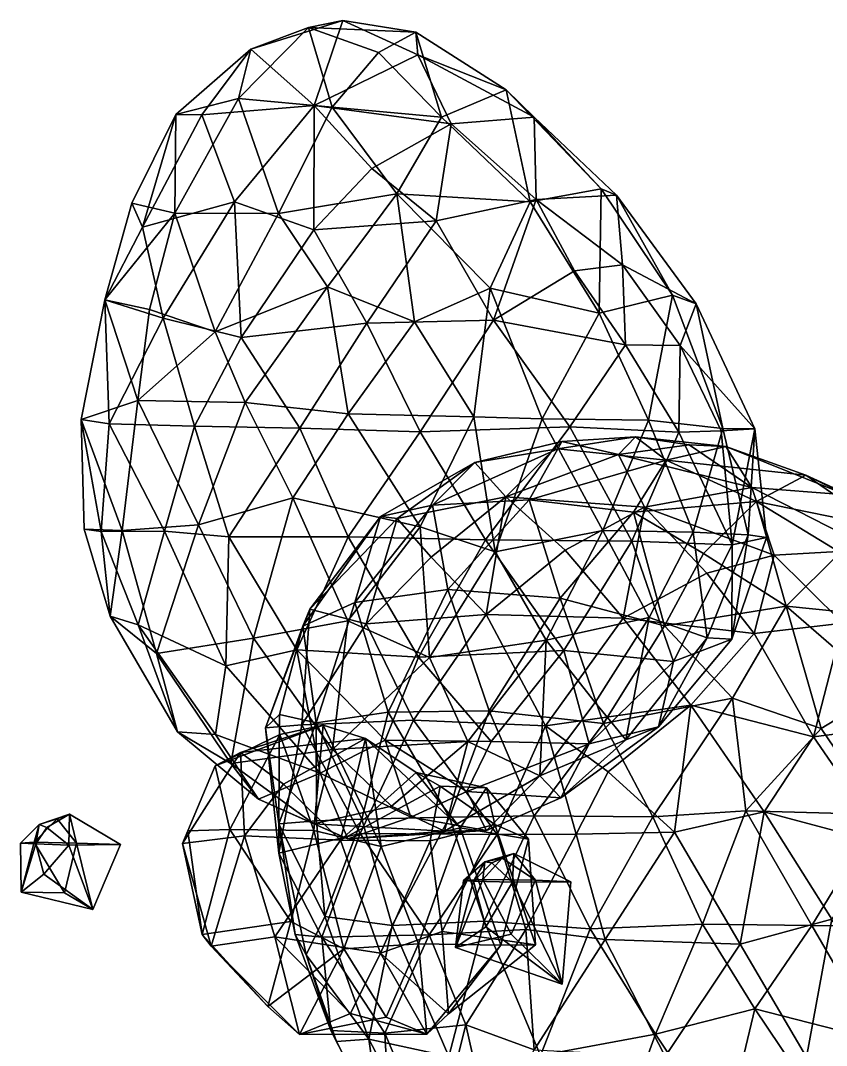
# Model space of a CAD drawing. Extents: x 373697 to 374058, y 6959904 to 6960301.
# Drawn here: x 373821.66 to 373854.83, y 6960176.9 to 6960219.06 of the extents above; entities that cross this region are included whole.
import ezdxf

# ---------------------------------------------------------------- set-up
doc = ezdxf.new("R2010")
doc.units = 0
doc.layers.add('Bht_Fk', color=7, linetype='CONTINUOUS')

msp = doc.modelspace()

# ---------------------------------------------------------------- linework, layer by layer
at = {"layer": 'Bht_Fk'}
for points in [[(373830.627, 6960215.856, 149.578), (373833.512, 6960218.781, 150.264), (373834.483, 6960215.496, 151.904)], [(373831.139, 6960217.877, 147.852), (373833.512, 6960218.781, 150.264), (373830.627, 6960215.856, 149.578)], [(373834.927, 6960219.063, 149.437), (373833.512, 6960218.781, 150.264), (373831.139, 6960217.877, 147.852)], [(373831.139, 6960217.877, 147.852), (373833.753, 6960215.566, 147.255), (373834.927, 6960219.063, 149.437)], [(373833.512, 6960218.781, 150.264), (373834.927, 6960219.063, 149.437), (373837.928, 6960218.576, 151.489)], [(373833.512, 6960218.781, 150.264), (373836.395, 6960217.748, 152.012), (373834.483, 6960215.496, 151.904)], [(373837.928, 6960218.576, 151.489), (373836.395, 6960217.748, 152.012), (373833.512, 6960218.781, 150.264)], [(373833.753, 6960215.566, 147.255), (373838.014, 6960217.644, 149.823), (373834.927, 6960219.063, 149.437)], [(373834.927, 6960219.063, 149.437), (373838.014, 6960217.644, 149.823), (373837.928, 6960218.576, 151.489)], [(373838.982, 6960215.08, 153.427), (373836.395, 6960217.748, 152.012), (373837.928, 6960218.576, 151.489)], [(373838.982, 6960215.08, 153.427), (373837.928, 6960218.576, 151.489), (373841.652, 6960216.205, 152.817)], [(373837.928, 6960218.576, 151.489), (373838.014, 6960217.644, 149.823), (373841.652, 6960216.205, 152.817)], [(373828.05, 6960215.197, 147.222), (373831.139, 6960217.877, 147.852), (373830.627, 6960215.856, 149.578)], [(373828.05, 6960215.197, 147.222), (373829.13, 6960215.176, 146.467), (373831.139, 6960217.877, 147.852)], [(373829.13, 6960215.176, 146.467), (373833.753, 6960215.566, 147.255), (373831.139, 6960217.877, 147.852)], [(373833.753, 6960215.566, 147.255), (373839.378, 6960214.812, 148.964), (373838.014, 6960217.644, 149.823)], [(373836.395, 6960217.748, 152.012), (373838.982, 6960215.08, 153.427), (373834.483, 6960215.496, 151.904)], [(373838.014, 6960217.644, 149.823), (373842.794, 6960215.081, 151.417), (373841.652, 6960216.205, 152.817)], [(373838.014, 6960217.644, 149.823), (373839.378, 6960214.812, 148.964), (373842.794, 6960215.081, 151.417)], [(373828.012, 6960211.134, 148.606), (373830.627, 6960215.856, 149.578), (373832.28, 6960211.121, 151.531)], [(373828.012, 6960211.134, 148.606), (373828.05, 6960215.197, 147.222), (373830.627, 6960215.856, 149.578)], [(373832.28, 6960211.121, 151.531), (373830.627, 6960215.856, 149.578), (373834.483, 6960215.496, 151.904)], [(373842.635, 6960211.605, 154.617), (373838.982, 6960215.08, 153.427), (373841.652, 6960216.205, 152.817)], [(373842.635, 6960211.605, 154.617), (373841.652, 6960216.205, 152.817), (373845.561, 6960212.136, 154.115)], [(373841.652, 6960216.205, 152.817), (373842.794, 6960215.081, 151.417), (373845.561, 6960212.136, 154.115)], [(373830.462, 6960211.603, 145.677), (373833.753, 6960215.566, 147.255), (373829.13, 6960215.176, 146.467)], [(373833.753, 6960215.566, 147.255), (373830.462, 6960211.603, 145.677), (373833.728, 6960210.452, 146.022)], [(373832.28, 6960211.121, 151.531), (373834.483, 6960215.496, 151.904), (373837.144, 6960211.934, 153.495)], [(373833.728, 6960210.452, 146.022), (373836.114, 6960212.977, 147.131), (373833.753, 6960215.566, 147.255)], [(373833.753, 6960215.566, 147.255), (373836.114, 6960212.977, 147.131), (373839.378, 6960214.812, 148.964)], [(373834.483, 6960215.496, 151.904), (373838.982, 6960215.08, 153.427), (373837.144, 6960211.934, 153.495)], [(373826.241, 6960211.543, 146.607), (373828.05, 6960215.197, 147.222), (373828.012, 6960211.134, 148.606)], [(373826.241, 6960211.543, 146.607), (373826.687, 6960210.56, 145.288), (373828.05, 6960215.197, 147.222)], [(373826.687, 6960210.56, 145.288), (373829.13, 6960215.176, 146.467), (373828.05, 6960215.197, 147.222)], [(373826.687, 6960210.56, 145.288), (373830.462, 6960211.603, 145.677), (373829.13, 6960215.176, 146.467)], [(373837.144, 6960211.934, 153.495), (373838.982, 6960215.08, 153.427), (373842.635, 6960211.605, 154.617)], [(373842.887, 6960211.704, 149.486), (373842.794, 6960215.081, 151.417), (373839.378, 6960214.812, 148.964)], [(373846.193, 6960211.871, 152.329), (373845.561, 6960212.136, 154.115), (373842.794, 6960215.081, 151.417)], [(373842.794, 6960215.081, 151.417), (373842.887, 6960211.704, 149.486), (373846.193, 6960211.871, 152.329)], [(373839.378, 6960214.812, 148.964), (373836.114, 6960212.977, 147.131), (373838.762, 6960210.815, 147.437)], [(373842.887, 6960211.704, 149.486), (373839.378, 6960214.812, 148.964), (373838.762, 6960210.815, 147.437)], [(373836.114, 6960212.977, 147.131), (373833.728, 6960210.452, 146.022), (373838.762, 6960210.815, 147.437)], [(373842.635, 6960211.605, 154.617), (373845.561, 6960212.136, 154.115), (373845.473, 6960207.017, 155.313)], [(373845.473, 6960207.017, 155.313), (373845.561, 6960212.136, 154.115), (373848.486, 6960207.77, 154.856)], [(373845.561, 6960212.136, 154.115), (373846.193, 6960211.871, 152.329), (373848.486, 6960207.77, 154.856)], [(373830.462, 6960211.603, 145.677), (373826.687, 6960210.56, 145.288), (373827.534, 6960206.82, 144.701)], [(373830.462, 6960211.603, 145.677), (373827.534, 6960206.82, 144.701), (373830.749, 6960206.028, 144.947)], [(373830.462, 6960211.603, 145.677), (373830.749, 6960206.028, 144.947), (373833.728, 6960210.452, 146.022)], [(373832.28, 6960211.121, 151.531), (373837.144, 6960211.934, 153.495), (373834.291, 6960208.107, 152.867)], [(373837.144, 6960211.934, 153.495), (373837.88, 6960206.673, 154.156), (373834.291, 6960208.107, 152.867)], [(373837.144, 6960211.934, 153.495), (373840.991, 6960208.048, 154.785), (373837.88, 6960206.673, 154.156)], [(373837.144, 6960211.934, 153.495), (373842.635, 6960211.605, 154.617), (373840.991, 6960208.048, 154.785)], [(373842.887, 6960211.704, 149.486), (373838.762, 6960210.815, 147.437), (373841.127, 6960206.735, 147.321)], [(373845.473, 6960207.017, 155.313), (373840.991, 6960208.048, 154.785), (373842.635, 6960211.605, 154.617)], [(373842.887, 6960211.704, 149.486), (373841.127, 6960206.735, 147.321), (373844.463, 6960208.765, 149.269)], [(373842.887, 6960211.704, 149.486), (373846.434, 6960209.008, 150.632), (373846.193, 6960211.871, 152.329)], [(373844.463, 6960208.765, 149.269), (373846.434, 6960209.008, 150.632), (373842.887, 6960211.704, 149.486)], [(373848.486, 6960207.77, 154.856), (373846.193, 6960211.871, 152.329), (373849.461, 6960207.403, 153.105)], [(373846.193, 6960211.871, 152.329), (373846.434, 6960209.008, 150.632), (373849.461, 6960207.403, 153.105)], [(373826.241, 6960211.543, 146.607), (373828.012, 6960211.134, 148.606), (373825.132, 6960207.566, 146.19)], [(373826.687, 6960210.56, 145.288), (373826.241, 6960211.543, 146.607), (373825.132, 6960207.566, 146.19)], [(373828.012, 6960211.134, 148.606), (373826.967, 6960207.177, 148.391), (373825.132, 6960207.566, 146.19)], [(373828.012, 6960211.134, 148.606), (373829.678, 6960206.259, 150.524), (373826.967, 6960207.177, 148.391)], [(373832.28, 6960211.121, 151.531), (373829.678, 6960206.259, 150.524), (373828.012, 6960211.134, 148.606)], [(373832.28, 6960211.121, 151.531), (373834.291, 6960208.107, 152.867), (373829.678, 6960206.259, 150.524)], [(373838.762, 6960210.815, 147.437), (373833.728, 6960210.452, 146.022), (373835.909, 6960206.613, 145.929)], [(373838.762, 6960210.815, 147.437), (373835.909, 6960206.613, 145.929), (373841.127, 6960206.735, 147.321)], [(373826.687, 6960210.56, 145.288), (373825.132, 6960207.566, 146.19), (373827.534, 6960206.82, 144.701)], [(373833.728, 6960210.452, 146.022), (373830.749, 6960206.028, 144.947), (373835.909, 6960206.613, 145.929)], [(373841.127, 6960206.735, 147.321), (373846.558, 6960205.721, 149.602), (373844.463, 6960208.765, 149.269)], [(373844.463, 6960208.765, 149.269), (373846.558, 6960205.721, 149.602), (373846.434, 6960209.008, 150.632)], [(373846.434, 6960209.008, 150.632), (373848.806, 6960205.694, 151.224), (373849.461, 6960207.403, 153.105)], [(373846.434, 6960209.008, 150.632), (373846.558, 6960205.721, 149.602), (373848.806, 6960205.694, 151.224)], [(373830.901, 6960203.342, 151.488), (373829.678, 6960206.259, 150.524), (373834.291, 6960208.107, 152.867)], [(373834.291, 6960208.107, 152.867), (373835.144, 6960202.888, 153.423), (373830.901, 6960203.342, 151.488)], [(373835.144, 6960202.888, 153.423), (373834.291, 6960208.107, 152.867), (373837.88, 6960206.673, 154.156)], [(373837.88, 6960206.673, 154.156), (373840.991, 6960208.048, 154.785), (373840.317, 6960202.762, 154.721)], [(373840.317, 6960202.762, 154.721), (373840.991, 6960208.048, 154.785), (373843.122, 6960202.67, 155.151)], [(373840.991, 6960208.048, 154.785), (373845.473, 6960207.017, 155.313), (373843.122, 6960202.67, 155.151)], [(373825.132, 6960207.566, 146.19), (373824.161, 6960202.643, 145.742), (373825.308, 6960202.472, 144.344)], [(373826.491, 6960203.434, 148.368), (373824.161, 6960202.643, 145.742), (373825.132, 6960207.566, 146.19)], [(373827.534, 6960206.82, 144.701), (373825.132, 6960207.566, 146.19), (373825.308, 6960202.472, 144.344)], [(373826.967, 6960207.177, 148.391), (373826.491, 6960203.434, 148.368), (373825.132, 6960207.566, 146.19)], [(373845.473, 6960207.017, 155.313), (373848.486, 6960207.77, 154.856), (373847.51, 6960202.625, 155.505)], [(373847.51, 6960202.625, 155.505), (373848.486, 6960207.77, 154.856), (373850.559, 6960202.273, 155.283)], [(373849.461, 6960207.403, 153.105), (373850.559, 6960202.273, 155.283), (373848.486, 6960207.77, 154.856)], [(373849.461, 6960207.403, 153.105), (373848.806, 6960205.694, 151.224), (373851.876, 6960202.263, 153.722)], [(373849.461, 6960207.403, 153.105), (373851.876, 6960202.263, 153.722), (373850.559, 6960202.273, 155.283)], [(373826.967, 6960207.177, 148.391), (373829.678, 6960206.259, 150.524), (373826.491, 6960203.434, 148.368)], [(373843.122, 6960202.67, 155.151), (373845.473, 6960207.017, 155.313), (373847.51, 6960202.625, 155.505)], [(373827.534, 6960206.82, 144.701), (373825.308, 6960202.472, 144.344), (373828.825, 6960202.373, 144.447)], [(373827.534, 6960206.82, 144.701), (373828.825, 6960202.373, 144.447), (373830.749, 6960206.028, 144.947)], [(373835.909, 6960206.613, 145.929), (373830.749, 6960206.028, 144.947), (373833.162, 6960202.289, 145.114)], [(373838.114, 6960202.135, 145.978), (373835.909, 6960206.613, 145.929), (373833.162, 6960202.289, 145.114)], [(373835.144, 6960202.888, 153.423), (373837.88, 6960206.673, 154.156), (373840.317, 6960202.762, 154.721)], [(373841.127, 6960206.735, 147.321), (373835.909, 6960206.613, 145.929), (373838.114, 6960202.135, 145.978)], [(373841.127, 6960206.735, 147.321), (373838.114, 6960202.135, 145.978), (373844.261, 6960202.341, 147.852)], [(373841.127, 6960206.735, 147.321), (373844.261, 6960202.341, 147.852), (373846.558, 6960205.721, 149.602)], [(373826.491, 6960203.434, 148.368), (373829.678, 6960206.259, 150.524), (373830.901, 6960203.342, 151.488)], [(373830.749, 6960206.028, 144.947), (373828.825, 6960202.373, 144.447), (373833.162, 6960202.289, 145.114)], [(373844.261, 6960202.341, 147.852), (373848.756, 6960202.133, 150.209), (373846.558, 6960205.721, 149.602)], [(373846.558, 6960205.721, 149.602), (373848.756, 6960202.133, 150.209), (373848.806, 6960205.694, 151.224)], [(373848.806, 6960205.694, 151.224), (373848.756, 6960202.133, 150.209), (373850.488, 6960202.176, 151.612)], [(373848.806, 6960205.694, 151.224), (373850.488, 6960202.176, 151.612), (373851.876, 6960202.263, 153.722)], [(373826.491, 6960203.434, 148.368), (373825.84, 6960198.08, 147.724), (373824.161, 6960202.643, 145.742)], [(373825.84, 6960198.08, 147.724), (373826.491, 6960203.434, 148.368), (373828.981, 6960198.309, 150.388)], [(373828.981, 6960198.309, 150.388), (373826.491, 6960203.434, 148.368), (373830.901, 6960203.342, 151.488)], [(373830.901, 6960203.342, 151.488), (373832.862, 6960199.427, 152.54), (373828.981, 6960198.309, 150.388)], [(373832.862, 6960199.427, 152.54), (373830.901, 6960203.342, 151.488), (373835.144, 6960202.888, 153.423)], [(373832.862, 6960199.427, 152.54), (373835.144, 6960202.888, 153.423), (373838.104, 6960198.229, 154.144)], [(373838.104, 6960198.229, 154.144), (373835.144, 6960202.888, 153.423), (373840.317, 6960202.762, 154.721)], [(373838.104, 6960198.229, 154.144), (373840.317, 6960202.762, 154.721), (373841.192, 6960197.203, 154.628)], [(373843.122, 6960202.67, 155.151), (373841.192, 6960197.203, 154.628), (373840.317, 6960202.762, 154.721)], [(373824.161, 6960202.643, 145.742), (373824.978, 6960198.038, 144.572), (373825.308, 6960202.472, 144.344)], [(373824.161, 6960202.643, 145.742), (373824.288, 6960198.138, 145.691), (373824.978, 6960198.038, 144.572)], [(373824.161, 6960202.643, 145.742), (373825.84, 6960198.08, 147.724), (373824.288, 6960198.138, 145.691)], [(373825.308, 6960202.472, 144.344), (373824.978, 6960198.038, 144.572), (373827.581, 6960198.055, 144.292)], [(373828.825, 6960202.373, 144.447), (373825.308, 6960202.472, 144.344), (373827.581, 6960198.055, 144.292)], [(373830.237, 6960197.816, 144.558), (373828.825, 6960202.373, 144.447), (373827.581, 6960198.055, 144.292)], [(373828.825, 6960202.373, 144.447), (373830.237, 6960197.816, 144.558), (373833.162, 6960202.289, 145.114)], [(373838.114, 6960202.135, 145.978), (373840.79, 6960197.7, 146.404), (373844.261, 6960202.341, 147.852)], [(373844.261, 6960202.341, 147.852), (373840.79, 6960197.7, 146.404), (373846.815, 6960197.645, 148.713)], [(373843.122, 6960202.67, 155.151), (373845.627, 6960198.077, 155.17), (373841.192, 6960197.203, 154.628)], [(373845.627, 6960198.077, 155.17), (373843.122, 6960202.67, 155.151), (373847.51, 6960202.625, 155.505)], [(373844.261, 6960202.341, 147.852), (373846.815, 6960197.645, 148.713), (373848.756, 6960202.133, 150.209)], [(373845.627, 6960198.077, 155.17), (373847.51, 6960202.625, 155.505), (373849.346, 6960198.011, 155.406)], [(373849.346, 6960198.011, 155.406), (373847.51, 6960202.625, 155.505), (373850.559, 6960202.273, 155.283)], [(373833.162, 6960202.289, 145.114), (373830.237, 6960197.816, 144.558), (373835.144, 6960197.818, 145.353)], [(373838.114, 6960202.135, 145.978), (373833.162, 6960202.289, 145.114), (373835.144, 6960197.818, 145.353)], [(373840.79, 6960197.7, 146.404), (373838.114, 6960202.135, 145.978), (373835.144, 6960197.818, 145.353)], [(373843.771, 6960201.448, 173.728), (373846.963, 6960201.94, 174.322), (373848.227, 6960200.973, 176.464)], [(373843.771, 6960201.448, 173.728), (373843.944, 6960201.743, 172.111), (373846.963, 6960201.94, 174.322)], [(373843.944, 6960201.743, 172.111), (373846.269, 6960201.211, 172.049), (373846.963, 6960201.94, 174.322)], [(373849.173, 6960201.605, 174.049), (373846.963, 6960201.94, 174.322), (373846.269, 6960201.211, 172.049)], [(373848.756, 6960202.133, 150.209), (373846.815, 6960197.645, 148.713), (373850.945, 6960197.487, 151.666)], [(373846.963, 6960201.94, 174.322), (373850.692, 6960201.542, 175.76), (373848.227, 6960200.973, 176.464)], [(373849.173, 6960201.605, 174.049), (373850.692, 6960201.542, 175.76), (373846.963, 6960201.94, 174.322)], [(373850.945, 6960197.487, 151.666), (373850.488, 6960202.176, 151.612), (373848.756, 6960202.133, 150.209)], [(373850.559, 6960202.273, 155.283), (373851.599, 6960197.907, 154.968), (373849.346, 6960198.011, 155.406)], [(373851.876, 6960202.263, 153.722), (373850.488, 6960202.176, 151.612), (373850.945, 6960197.487, 151.666)], [(373850.559, 6960202.273, 155.283), (373851.876, 6960202.263, 153.722), (373851.599, 6960197.907, 154.968)], [(373851.876, 6960202.263, 153.722), (373850.945, 6960197.487, 151.666), (373852.356, 6960197.796, 153.723)], [(373851.876, 6960202.263, 153.722), (373852.356, 6960197.796, 153.723), (373851.599, 6960197.907, 154.968)], [(373840.352, 6960200.877, 170.712), (373843.944, 6960201.743, 172.111), (373843.771, 6960201.448, 173.728)], [(373841.639, 6960199.466, 169.294), (373843.944, 6960201.743, 172.111), (373840.352, 6960200.877, 170.712)], [(373846.269, 6960201.211, 172.049), (373843.944, 6960201.743, 172.111), (373841.639, 6960199.466, 169.294)], [(373846.269, 6960201.211, 172.049), (373851.752, 6960199.852, 173.874), (373849.173, 6960201.605, 174.049)], [(373848.227, 6960200.973, 176.464), (373850.692, 6960201.542, 175.76), (373853.978, 6960200.355, 178.059)], [(373851.752, 6960199.852, 173.874), (373850.692, 6960201.542, 175.76), (373849.173, 6960201.605, 174.049)], [(373850.692, 6960201.542, 175.76), (373855.639, 6960199.554, 176.739), (373853.978, 6960200.355, 178.059)], [(373851.752, 6960199.852, 173.874), (373855.639, 6960199.554, 176.739), (373850.692, 6960201.542, 175.76)], [(373838.616, 6960199.129, 171.81), (373843.771, 6960201.448, 173.728), (373842.594, 6960199.339, 174.675)], [(373838.616, 6960199.129, 171.81), (373840.352, 6960200.877, 170.712), (373843.771, 6960201.448, 173.728)], [(373847.345, 6960199.048, 171.008), (373846.269, 6960201.211, 172.049), (373841.639, 6960199.466, 169.294)], [(373842.594, 6960199.339, 174.675), (373843.771, 6960201.448, 173.728), (373848.227, 6960200.973, 176.464)], [(373846.269, 6960201.211, 172.049), (373847.345, 6960199.048, 171.008), (373851.752, 6960199.852, 173.874)], [(373840.352, 6960200.877, 170.712), (373836.472, 6960198.657, 169.504), (373837.166, 6960198.576, 168.359)], [(373840.352, 6960200.877, 170.712), (373838.616, 6960199.129, 171.81), (373836.472, 6960198.657, 169.504)], [(373840.352, 6960200.877, 170.712), (373837.166, 6960198.576, 168.359), (373841.639, 6960199.466, 169.294)], [(373842.594, 6960199.339, 174.675), (373848.227, 6960200.973, 176.464), (373846.884, 6960198.83, 177.214)], [(373846.884, 6960198.83, 177.214), (373848.227, 6960200.973, 176.464), (373851.944, 6960199.279, 178.865)], [(373853.978, 6960200.355, 178.059), (373851.944, 6960199.279, 178.865), (373848.227, 6960200.973, 176.464)], [(373851.944, 6960199.279, 178.865), (373853.978, 6960200.355, 178.059), (373857.069, 6960198.232, 180.258)], [(373858.502, 6960198.29, 179.26), (373857.069, 6960198.232, 180.258), (373853.978, 6960200.355, 178.059)], [(373855.639, 6960199.554, 176.739), (373858.502, 6960198.29, 179.26), (373853.978, 6960200.355, 178.059)], [(373847.345, 6960199.048, 171.008), (373852.676, 6960197.067, 172.77), (373851.752, 6960199.852, 173.874)], [(373855.639, 6960199.554, 176.739), (373851.752, 6960199.852, 173.874), (373856.745, 6960197.299, 175.65)], [(373851.752, 6960199.852, 173.874), (373852.676, 6960197.067, 172.77), (373856.745, 6960197.299, 175.65)], [(373831.245, 6960193.655, 151.309), (373828.981, 6960198.309, 150.388), (373832.862, 6960199.427, 152.54)], [(373832.862, 6960199.427, 152.54), (373835.135, 6960194.368, 153.053), (373831.245, 6960193.655, 151.309)], [(373835.135, 6960194.368, 153.053), (373832.862, 6960199.427, 152.54), (373838.104, 6960198.229, 154.144)], [(373841.639, 6960199.466, 169.294), (373837.166, 6960198.576, 168.359), (373838.566, 6960196.982, 167.518)], [(373840.83, 6960194.626, 167.279), (373841.639, 6960199.466, 169.294), (373838.566, 6960196.982, 167.518)], [(373841.639, 6960199.466, 169.294), (373840.83, 6960194.626, 167.279), (373844.069, 6960197.273, 168.964)], [(373847.345, 6960199.048, 171.008), (373841.639, 6960199.466, 169.294), (373844.069, 6960197.273, 168.964)], [(373835.424, 6960195.117, 170.728), (373838.616, 6960199.129, 171.81), (373839.245, 6960195.651, 173.794)], [(373836.472, 6960198.657, 169.504), (373838.616, 6960199.129, 171.81), (373835.424, 6960195.117, 170.728)], [(373839.245, 6960195.651, 173.794), (373838.616, 6960199.129, 171.81), (373842.594, 6960199.339, 174.675)], [(373839.245, 6960195.651, 173.794), (373842.594, 6960199.339, 174.675), (373843.868, 6960195.292, 176.793)], [(373842.594, 6960199.339, 174.675), (373846.884, 6960198.83, 177.214), (373843.868, 6960195.292, 176.793)], [(373844.069, 6960197.273, 168.964), (373846.462, 6960194.474, 168.901), (373847.345, 6960199.048, 171.008)], [(373849.905, 6960196.329, 170.949), (373847.345, 6960199.048, 171.008), (373846.462, 6960194.474, 168.901)], [(373851.944, 6960199.279, 178.865), (373849.765, 6960197.141, 179.089), (373846.884, 6960198.83, 177.214)], [(373847.345, 6960199.048, 171.008), (373849.905, 6960196.329, 170.949), (373852.676, 6960197.067, 172.77)], [(373849.765, 6960197.141, 179.089), (373851.944, 6960199.279, 178.865), (373853.168, 6960194.976, 180.891)], [(373851.944, 6960199.279, 178.865), (373855.388, 6960197.175, 180.738), (373853.168, 6960194.976, 180.891)], [(373857.069, 6960198.232, 180.258), (373855.388, 6960197.175, 180.738), (373851.944, 6960199.279, 178.865)], [(373836.472, 6960198.657, 169.504), (373833.284, 6960194.148, 168.471), (373833.569, 6960194.851, 166.882)], [(373833.284, 6960194.148, 168.471), (373836.472, 6960198.657, 169.504), (373835.424, 6960195.117, 170.728)], [(373837.166, 6960198.576, 168.359), (373836.472, 6960198.657, 169.504), (373833.569, 6960194.851, 166.882)], [(373837.166, 6960198.576, 168.359), (373833.569, 6960194.851, 166.882), (373835.89, 6960194.238, 166.254)], [(373838.566, 6960196.982, 167.518), (373837.166, 6960198.576, 168.359), (373835.89, 6960194.238, 166.254)], [(373846.884, 6960198.83, 177.214), (373848.162, 6960194.164, 179.167), (373843.868, 6960195.292, 176.793)], [(373846.884, 6960198.83, 177.214), (373849.765, 6960197.141, 179.089), (373848.162, 6960194.164, 179.167)], [(373824.288, 6960198.138, 145.691), (373825.349, 6960194.551, 145.9), (373824.978, 6960198.038, 144.572)], [(373824.288, 6960198.138, 145.691), (373825.84, 6960198.08, 147.724), (373825.349, 6960194.551, 145.9)], [(373827.257, 6960193.023, 147.999), (373825.84, 6960198.08, 147.724), (373828.981, 6960198.309, 150.388)], [(373827.257, 6960193.023, 147.999), (373828.981, 6960198.309, 150.388), (373831.245, 6960193.655, 151.309)], [(373835.135, 6960194.368, 153.053), (373838.104, 6960198.229, 154.144), (373838.499, 6960192.856, 153.74)], [(373838.499, 6960192.856, 153.74), (373838.104, 6960198.229, 154.144), (373841.192, 6960197.203, 154.628)], [(373826.497, 6960194.199, 144.736), (373827.581, 6960198.055, 144.292), (373824.978, 6960198.038, 144.572)], [(373825.349, 6960194.551, 145.9), (373826.497, 6960194.199, 144.736), (373824.978, 6960198.038, 144.572)], [(373825.84, 6960198.08, 147.724), (373827.257, 6960193.023, 147.999), (373825.349, 6960194.551, 145.9)], [(373826.497, 6960194.199, 144.736), (373830.118, 6960192.518, 144.823), (373827.581, 6960198.055, 144.292)], [(373830.118, 6960192.518, 144.823), (373830.237, 6960197.816, 144.558), (373827.581, 6960198.055, 144.292)], [(373830.118, 6960192.518, 144.823), (373833.037, 6960193.169, 145.095), (373830.237, 6960197.816, 144.558)], [(373830.237, 6960197.816, 144.558), (373833.037, 6960193.169, 145.095), (373835.144, 6960197.818, 145.353)], [(373833.037, 6960193.169, 145.095), (373838.042, 6960192.871, 145.984), (373835.144, 6960197.818, 145.353)], [(373838.042, 6960192.871, 145.984), (373840.79, 6960197.7, 146.404), (373835.144, 6960197.818, 145.353)], [(373840.79, 6960197.7, 146.404), (373838.042, 6960192.871, 145.984), (373844.018, 6960193.143, 147.801)], [(373846.815, 6960197.645, 148.713), (373840.79, 6960197.7, 146.404), (373844.018, 6960193.143, 147.801)], [(373845.627, 6960198.077, 155.17), (373843.297, 6960193.568, 154.534), (373841.192, 6960197.203, 154.628)], [(373843.297, 6960193.568, 154.534), (373845.627, 6960198.077, 155.17), (373847.535, 6960194.502, 154.952)], [(373845.627, 6960198.077, 155.17), (373849.346, 6960198.011, 155.406), (373847.535, 6960194.502, 154.952)], [(373847.535, 6960194.502, 154.952), (373849.346, 6960198.011, 155.406), (373849.916, 6960193.669, 154.537)], [(373849.346, 6960198.011, 155.406), (373851.599, 6960197.907, 154.968), (373849.916, 6960193.669, 154.537)], [(373849.916, 6960193.669, 154.537), (373851.599, 6960197.907, 154.968), (373850.936, 6960193.617, 153.021)], [(373850.936, 6960193.617, 153.021), (373851.599, 6960197.907, 154.968), (373852.356, 6960197.796, 153.723)], [(373850.945, 6960197.487, 151.666), (373850.936, 6960193.617, 153.021), (373852.356, 6960197.796, 153.723)], [(373846.462, 6960194.474, 168.901), (373844.069, 6960197.273, 168.964), (373840.83, 6960194.626, 167.279)], [(373846.815, 6960197.645, 148.713), (373844.018, 6960193.143, 147.801), (373848.539, 6960192.688, 150.571)], [(373846.815, 6960197.645, 148.713), (373848.539, 6960192.688, 150.571), (373850.945, 6960197.487, 151.666)], [(373848.539, 6960192.688, 150.571), (373850.936, 6960193.617, 153.021), (373850.945, 6960197.487, 151.666)], [(373852.676, 6960197.067, 172.77), (373855.504, 6960194.264, 173.286), (373856.745, 6960197.299, 175.65)], [(373840.83, 6960194.626, 167.279), (373838.566, 6960196.982, 167.518), (373835.89, 6960194.238, 166.254)], [(373843.297, 6960193.568, 154.534), (373838.499, 6960192.856, 153.74), (373841.192, 6960197.203, 154.628)], [(373848.162, 6960194.164, 179.167), (373849.765, 6960197.141, 179.089), (373853.168, 6960194.976, 180.891)], [(373849.905, 6960196.329, 170.949), (373851.846, 6960193.838, 171.045), (373852.676, 6960197.067, 172.77)], [(373852.676, 6960197.067, 172.77), (373851.846, 6960193.838, 171.045), (373855.504, 6960194.264, 173.286)], [(373855.388, 6960197.175, 180.738), (373858.859, 6960194.394, 182.338), (373853.168, 6960194.976, 180.891)], [(373851.846, 6960193.838, 171.045), (373849.905, 6960196.329, 170.949), (373846.462, 6960194.474, 168.901)], [(373835.424, 6960195.117, 170.728), (373839.245, 6960195.651, 173.794), (373836.789, 6960190.61, 172.77)], [(373839.245, 6960195.651, 173.794), (373840.954, 6960190.665, 175.768), (373836.789, 6960190.61, 172.77)], [(373840.954, 6960190.665, 175.768), (373839.245, 6960195.651, 173.794), (373843.868, 6960195.292, 176.793)], [(373845.646, 6960190.144, 178.498), (373840.954, 6960190.665, 175.768), (373843.868, 6960195.292, 176.793)], [(373843.868, 6960195.292, 176.793), (373848.162, 6960194.164, 179.167), (373845.646, 6960190.144, 178.498)], [(373833.569, 6960194.851, 166.882), (373833.284, 6960194.148, 168.471), (373831.744, 6960189.964, 166.364)], [(373833.233, 6960190.089, 165.081), (373833.569, 6960194.851, 166.882), (373831.744, 6960189.964, 166.364)], [(373835.89, 6960194.238, 166.254), (373833.569, 6960194.851, 166.882), (373833.233, 6960190.089, 165.081)], [(373835.424, 6960195.117, 170.728), (373833.822, 6960190.172, 170.063), (373833.284, 6960194.148, 168.471)], [(373836.789, 6960190.61, 172.77), (373833.822, 6960190.172, 170.063), (373835.424, 6960195.117, 170.728)], [(373850.955, 6960191.182, 180.778), (373848.162, 6960194.164, 179.167), (373853.168, 6960194.976, 180.891)], [(373853.168, 6960194.976, 180.891), (373854.608, 6960189.936, 182.194), (373850.955, 6960191.182, 180.778)], [(373853.168, 6960194.976, 180.891), (373857.181, 6960191.501, 182.704), (373854.608, 6960189.936, 182.194)], [(373858.859, 6960194.394, 182.338), (373857.181, 6960191.501, 182.704), (373853.168, 6960194.976, 180.891)], [(373825.349, 6960194.551, 145.9), (373828.116, 6960189.804, 146.566), (373826.497, 6960194.199, 144.736)], [(373827.257, 6960193.023, 147.999), (373828.116, 6960189.804, 146.566), (373825.349, 6960194.551, 145.9)], [(373831.245, 6960193.655, 151.309), (373835.135, 6960194.368, 153.053), (373834.502, 6960189.067, 151.794)], [(373834.502, 6960189.067, 151.794), (373835.135, 6960194.368, 153.053), (373838.499, 6960192.856, 153.74)], [(373840.83, 6960194.626, 167.279), (373835.89, 6960194.238, 166.254), (373837.836, 6960190.273, 166.203)], [(373840.83, 6960194.626, 167.279), (373837.836, 6960190.273, 166.203), (373843.271, 6960190.045, 167.192)], [(373840.83, 6960194.626, 167.279), (373843.271, 6960190.045, 167.192), (373846.462, 6960194.474, 168.901)], [(373849.242, 6960190.903, 169.126), (373846.462, 6960194.474, 168.901), (373843.271, 6960190.045, 167.192)], [(373843.297, 6960193.568, 154.534), (373847.535, 6960194.502, 154.952), (373845.31, 6960191.007, 154.194)], [(373845.31, 6960191.007, 154.194), (373847.535, 6960194.502, 154.952), (373846.565, 6960189.477, 153.339)], [(373851.846, 6960193.838, 171.045), (373846.462, 6960194.474, 168.901), (373849.242, 6960190.903, 169.126)], [(373846.565, 6960189.477, 153.339), (373847.535, 6960194.502, 154.952), (373849.916, 6960193.669, 154.537)], [(373826.497, 6960194.199, 144.736), (373829.691, 6960189.692, 145.572), (373830.118, 6960192.518, 144.823)], [(373828.116, 6960189.804, 146.566), (373829.691, 6960189.692, 145.572), (373826.497, 6960194.199, 144.736)], [(373833.284, 6960194.148, 168.471), (373832.313, 6960190.515, 168.097), (373831.744, 6960189.964, 166.364)], [(373833.284, 6960194.148, 168.471), (373833.822, 6960190.172, 170.063), (373832.313, 6960190.515, 168.097)], [(373835.89, 6960194.238, 166.254), (373833.233, 6960190.089, 165.081), (373837.836, 6960190.273, 166.203)], [(373848.162, 6960194.164, 179.167), (373850.955, 6960191.182, 180.778), (373845.646, 6960190.144, 178.498)], [(373851.846, 6960193.838, 171.045), (373854.292, 6960189.597, 171.124), (373855.504, 6960194.264, 173.286)], [(373855.504, 6960194.264, 173.286), (373854.292, 6960189.597, 171.124), (373858.695, 6960190.156, 173.905)], [(373830.322, 6960188.491, 148.807), (373827.257, 6960193.023, 147.999), (373831.245, 6960193.655, 151.309)], [(373834.502, 6960189.067, 151.794), (373830.322, 6960188.491, 148.807), (373831.245, 6960193.655, 151.309)], [(373840.064, 6960189.407, 153.322), (373838.499, 6960192.856, 153.74), (373843.297, 6960193.568, 154.534)], [(373843.026, 6960187.985, 152.94), (373840.064, 6960189.407, 153.322), (373843.297, 6960193.568, 154.534)], [(373843.026, 6960187.985, 152.94), (373843.297, 6960193.568, 154.534), (373845.31, 6960191.007, 154.194)], [(373847.917, 6960190.003, 151.982), (373846.565, 6960189.477, 153.339), (373849.916, 6960193.669, 154.537)], [(373847.917, 6960190.003, 151.982), (373849.916, 6960193.669, 154.537), (373850.936, 6960193.617, 153.021)], [(373848.539, 6960192.688, 150.571), (373847.917, 6960190.003, 151.982), (373850.936, 6960193.617, 153.021)], [(373849.242, 6960190.903, 169.126), (373854.292, 6960189.597, 171.124), (373851.846, 6960193.838, 171.045)], [(373833.989, 6960188.095, 146.203), (373833.037, 6960193.169, 145.095), (373830.118, 6960192.518, 144.823)], [(373836.668, 6960189.46, 146.219), (373833.037, 6960193.169, 145.095), (373833.989, 6960188.095, 146.203)], [(373838.042, 6960192.871, 145.984), (373833.037, 6960193.169, 145.095), (373836.668, 6960189.46, 146.219)], [(373844.018, 6960193.143, 147.801), (373838.042, 6960192.871, 145.984), (373841.035, 6960189.404, 147.502)], [(373841.035, 6960189.404, 147.502), (373845.056, 6960189.299, 149.648), (373844.018, 6960193.143, 147.801)], [(373844.018, 6960193.143, 147.801), (373845.056, 6960189.299, 149.648), (373848.539, 6960192.688, 150.571)], [(373827.257, 6960193.023, 147.999), (373830.322, 6960188.491, 148.807), (373828.116, 6960189.804, 146.566)], [(373840.064, 6960189.407, 153.322), (373834.502, 6960189.067, 151.794), (373838.499, 6960192.856, 153.74)], [(373836.668, 6960189.46, 146.219), (373841.035, 6960189.404, 147.502), (373838.042, 6960192.871, 145.984)], [(373848.539, 6960192.688, 150.571), (373845.056, 6960189.299, 149.648), (373847.917, 6960190.003, 151.982)], [(373829.691, 6960189.692, 145.572), (373833.989, 6960188.095, 146.203), (373830.118, 6960192.518, 144.823)], [(373854.608, 6960189.936, 182.194), (373857.181, 6960191.501, 182.704), (373857.008, 6960186.397, 183.151)], [(373846.565, 6960189.477, 153.339), (373843.026, 6960187.985, 152.94), (373845.31, 6960191.007, 154.194)], [(373847.688, 6960186.302, 179.639), (373845.646, 6960190.144, 178.498), (373850.955, 6960191.182, 180.778)], [(373850.955, 6960191.182, 180.778), (373851.516, 6960186.546, 181.298), (373847.688, 6960186.302, 179.639)], [(373851.516, 6960186.546, 181.298), (373850.955, 6960191.182, 180.778), (373854.608, 6960189.936, 182.194)], [(373831.744, 6960189.964, 166.364), (373832.313, 6960190.515, 168.097), (373832.294, 6960186.01, 167.967)], [(373832.313, 6960190.515, 168.097), (373833.822, 6960190.172, 170.063), (373832.294, 6960186.01, 167.967)], [(373836.789, 6960190.61, 172.77), (373835.706, 6960186.207, 171.933), (373833.822, 6960190.172, 170.063)], [(373836.789, 6960190.61, 172.77), (373839.315, 6960186.292, 174.807), (373835.706, 6960186.207, 171.933)], [(373839.315, 6960186.292, 174.807), (373836.789, 6960190.61, 172.77), (373840.954, 6960190.665, 175.768)], [(373840.954, 6960190.665, 175.768), (373842.797, 6960186.338, 177.073), (373839.315, 6960186.292, 174.807)], [(373840.954, 6960190.665, 175.768), (373845.646, 6960190.144, 178.498), (373842.797, 6960186.338, 177.073)], [(373849.242, 6960190.903, 169.126), (373843.271, 6960190.045, 167.192), (373845.839, 6960188.154, 167.546)], [(373848.576, 6960185.672, 168.158), (373849.242, 6960190.903, 169.126), (373845.839, 6960188.154, 167.546)], [(373849.242, 6960190.903, 169.126), (373848.576, 6960185.672, 168.158), (373852.265, 6960186.51, 169.524)], [(373852.265, 6960186.51, 169.524), (373854.292, 6960189.597, 171.124), (373849.242, 6960190.903, 169.126)], [(373832.291, 6960184.812, 165.84), (373833.233, 6960190.089, 165.081), (373831.744, 6960189.964, 166.364)], [(373832.291, 6960184.812, 165.84), (373835.635, 6960185.611, 166.065), (373833.233, 6960190.089, 165.081)], [(373833.848, 6960186.139, 170.113), (373832.294, 6960186.01, 167.967), (373833.822, 6960190.172, 170.063)], [(373837.836, 6960190.273, 166.203), (373833.233, 6960190.089, 165.081), (373835.635, 6960185.611, 166.065)], [(373833.848, 6960186.139, 170.113), (373833.822, 6960190.172, 170.063), (373835.706, 6960186.207, 171.933)], [(373837.836, 6960190.273, 166.203), (373835.635, 6960185.611, 166.065), (373841.28, 6960185.579, 167.267)], [(373841.28, 6960185.579, 167.267), (373843.271, 6960190.045, 167.192), (373837.836, 6960190.273, 166.203)], [(373842.797, 6960186.338, 177.073), (373845.646, 6960190.144, 178.498), (373847.688, 6960186.302, 179.639)], [(373854.292, 6960189.597, 171.124), (373857.347, 6960185.155, 171.848), (373858.695, 6960190.156, 173.905)], [(373828.116, 6960189.804, 146.566), (373831.462, 6960187.027, 147.07), (373829.691, 6960189.692, 145.572)], [(373831.462, 6960187.027, 147.07), (373828.116, 6960189.804, 146.566), (373830.322, 6960188.491, 148.807)], [(373834.113, 6960190.075, 163.514), (373832.337, 6960189.693, 164.482), (373829.678, 6960188.405, 162.208)], [(373829.678, 6960188.405, 162.208), (373830.713, 6960188.945, 161.044), (373834.113, 6960190.075, 163.514)], [(373832.337, 6960189.693, 164.482), (373830.276, 6960185.787, 163.441), (373829.678, 6960188.405, 162.208)], [(373829.691, 6960189.692, 145.572), (373831.462, 6960187.027, 147.07), (373833.989, 6960188.095, 146.203)], [(373830.276, 6960185.787, 163.441), (373832.337, 6960189.693, 164.482), (373833.731, 6960185.736, 164.306)], [(373835.86, 6960189.523, 162.317), (373834.113, 6960190.075, 163.514), (373830.713, 6960188.945, 161.044)], [(373832.291, 6960184.812, 165.84), (373831.744, 6960189.964, 166.364), (373832.294, 6960186.01, 167.967)], [(373833.731, 6960185.736, 164.306), (373832.337, 6960189.693, 164.482), (373834.113, 6960190.075, 163.514)], [(373836.497, 6960185.079, 163.861), (373833.731, 6960185.736, 164.306), (373834.113, 6960190.075, 163.514)], [(373836.497, 6960185.079, 163.861), (373834.113, 6960190.075, 163.514), (373835.86, 6960189.523, 162.317)], [(373841.28, 6960185.579, 167.267), (373844.534, 6960185.592, 167.227), (373843.271, 6960190.045, 167.192)], [(373843.271, 6960190.045, 167.192), (373844.534, 6960185.592, 167.227), (373845.839, 6960188.154, 167.546)], [(373843.895, 6960187.091, 151.008), (373846.565, 6960189.477, 153.339), (373847.917, 6960190.003, 151.982)], [(373845.056, 6960189.299, 149.648), (373843.895, 6960187.091, 151.008), (373847.917, 6960190.003, 151.982)], [(373851.516, 6960186.546, 181.298), (373854.608, 6960189.936, 182.194), (373857.008, 6960186.397, 183.151)], [(373832.489, 6960187.653, 160.489), (373835.86, 6960189.523, 162.317), (373830.713, 6960188.945, 161.044)], [(373832.489, 6960187.653, 160.489), (373834.829, 6960185.348, 160.255), (373835.86, 6960189.523, 162.317)], [(373837.721, 6960186.291, 147.807), (373836.668, 6960189.46, 146.219), (373833.989, 6960188.095, 146.203)], [(373834.502, 6960189.067, 151.794), (373840.064, 6960189.407, 153.322), (373836.93, 6960186.738, 151.64)], [(373834.829, 6960185.348, 160.255), (373837.944, 6960188.122, 161.856), (373835.86, 6960189.523, 162.317)], [(373835.86, 6960189.523, 162.317), (373839.752, 6960185.845, 163.687), (373836.497, 6960185.079, 163.861)], [(373837.944, 6960188.122, 161.856), (373839.752, 6960185.845, 163.687), (373835.86, 6960189.523, 162.317)], [(373837.721, 6960186.291, 147.807), (373840.025, 6960187.342, 147.984), (373836.668, 6960189.46, 146.219)], [(373840.025, 6960187.342, 147.984), (373841.035, 6960189.404, 147.502), (373836.668, 6960189.46, 146.219)], [(373839.103, 6960185.713, 151.189), (373836.93, 6960186.738, 151.64), (373840.064, 6960189.407, 153.322)], [(373843.026, 6960187.985, 152.94), (373839.103, 6960185.713, 151.189), (373840.064, 6960189.407, 153.322)], [(373841.035, 6960189.404, 147.502), (373840.025, 6960187.342, 147.984), (373845.056, 6960189.299, 149.648)], [(373845.056, 6960189.299, 149.648), (373840.025, 6960187.342, 147.984), (373843.895, 6960187.091, 151.008)], [(373843.026, 6960187.985, 152.94), (373846.565, 6960189.477, 153.339), (373843.895, 6960187.091, 151.008)], [(373852.265, 6960186.51, 169.524), (373857.347, 6960185.155, 171.848), (373854.292, 6960189.597, 171.124)], [(373828.324, 6960185.204, 160.159), (373830.713, 6960188.945, 161.044), (373829.678, 6960188.405, 162.208)], [(373828.324, 6960185.204, 160.159), (373830.881, 6960185.515, 159.848), (373830.713, 6960188.945, 161.044)], [(373833.733, 6960186.014, 149.508), (373830.322, 6960188.491, 148.807), (373834.502, 6960189.067, 151.794)], [(373830.881, 6960185.515, 159.848), (373832.489, 6960187.653, 160.489), (373830.713, 6960188.945, 161.044)], [(373836.93, 6960186.738, 151.64), (373833.733, 6960186.014, 149.508), (373834.502, 6960189.067, 151.794)], [(373828.542, 6960185.728, 161.812), (373828.324, 6960185.204, 160.159), (373829.678, 6960188.405, 162.208)], [(373829.678, 6960188.405, 162.208), (373830.276, 6960185.787, 163.441), (373828.542, 6960185.728, 161.812)], [(373830.322, 6960188.491, 148.807), (373833.733, 6960186.014, 149.508), (373831.462, 6960187.027, 147.07)], [(373831.462, 6960187.027, 147.07), (373835.128, 6960185.396, 148.423), (373833.989, 6960188.095, 146.203)], [(373835.128, 6960185.396, 148.423), (373837.721, 6960186.291, 147.807), (373833.989, 6960188.095, 146.203)], [(373837.944, 6960188.122, 161.856), (373834.829, 6960185.348, 160.255), (373838.926, 6960187.558, 161.451)], [(373837.944, 6960188.122, 161.856), (373838.926, 6960187.558, 161.451), (373840.832, 6960187.498, 162.79)], [(373839.752, 6960185.845, 163.687), (373837.944, 6960188.122, 161.856), (373840.832, 6960187.498, 162.79)], [(373843.026, 6960187.985, 152.94), (373840.843, 6960185.736, 150.092), (373839.103, 6960185.713, 151.189)], [(373840.843, 6960185.736, 150.092), (373843.026, 6960187.985, 152.94), (373843.895, 6960187.091, 151.008)], [(373848.576, 6960185.672, 168.158), (373845.839, 6960188.154, 167.546), (373844.534, 6960185.592, 167.227)], [(373830.881, 6960185.515, 159.848), (373834.829, 6960185.348, 160.255), (373832.489, 6960187.653, 160.489)], [(373834.829, 6960185.348, 160.255), (373838.513, 6960185.314, 160.494), (373838.926, 6960187.558, 161.451)], [(373838.513, 6960185.314, 160.494), (373841.174, 6960185.983, 161.767), (373838.926, 6960187.558, 161.451)], [(373841.174, 6960185.983, 161.767), (373840.832, 6960187.498, 162.79), (373838.926, 6960187.558, 161.451)], [(373837.721, 6960186.291, 147.807), (373840.843, 6960185.736, 150.092), (373840.025, 6960187.342, 147.984)], [(373839.752, 6960185.845, 163.687), (373840.832, 6960187.498, 162.79), (373842.569, 6960185.387, 163.403)], [(373840.025, 6960187.342, 147.984), (373840.843, 6960185.736, 150.092), (373843.895, 6960187.091, 151.008)], [(373842.569, 6960185.387, 163.403), (373840.832, 6960187.498, 162.79), (373841.174, 6960185.983, 161.767)], [(373831.462, 6960187.027, 147.07), (373833.733, 6960186.014, 149.508), (373835.128, 6960185.396, 148.423)], [(373833.733, 6960186.014, 149.508), (373836.93, 6960186.738, 151.64), (373839.103, 6960185.713, 151.189)], [(373823.674, 6960186.412, 151.973), (373823.167, 6960186.226, 152.202), (373822.428, 6960185.989, 151.605)], [(373822.428, 6960185.989, 151.605), (373822.747, 6960185.861, 151.438), (373823.674, 6960186.412, 151.973)], [(373822.747, 6960185.861, 151.438), (373823.655, 6960185.141, 151.193), (373823.674, 6960186.412, 151.973)], [(373823.971, 6960185.221, 152.477), (373823.167, 6960186.226, 152.202), (373823.674, 6960186.412, 151.973)], [(373823.674, 6960186.412, 151.973), (373823.655, 6960185.141, 151.193), (373825.77, 6960185.168, 152.541)], [(373825.77, 6960185.168, 152.541), (373823.971, 6960185.221, 152.477), (373823.674, 6960186.412, 151.973)], [(373837.721, 6960186.291, 147.807), (373835.128, 6960185.396, 148.423), (373840.843, 6960185.736, 150.092)], [(373835.706, 6960186.207, 171.933), (373839.315, 6960186.292, 174.807), (373836.953, 6960181.836, 172.605)], [(373839.315, 6960186.292, 174.807), (373840.739, 6960182.013, 175.513), (373836.953, 6960181.836, 172.605)], [(373839.315, 6960186.292, 174.807), (373842.797, 6960186.338, 177.073), (373840.739, 6960182.013, 175.513)], [(373845.097, 6960181.697, 178.151), (373840.739, 6960182.013, 175.513), (373842.797, 6960186.338, 177.073)], [(373845.097, 6960181.697, 178.151), (373842.797, 6960186.338, 177.073), (373847.688, 6960186.302, 179.639)], [(373845.097, 6960181.697, 178.151), (373847.688, 6960186.302, 179.639), (373849.729, 6960181.886, 180.48)], [(373847.688, 6960186.302, 179.639), (373851.516, 6960186.546, 181.298), (373849.729, 6960181.886, 180.48)], [(373851.275, 6960181.07, 168.511), (373852.265, 6960186.51, 169.524), (373848.576, 6960185.672, 168.158)], [(373849.729, 6960181.886, 180.48), (373851.516, 6960186.546, 181.298), (373854.231, 6960181.832, 182.253)], [(373852.265, 6960186.51, 169.524), (373851.275, 6960181.07, 168.511), (373855.05, 6960182.095, 170.208)], [(373851.516, 6960186.546, 181.298), (373857.008, 6960186.397, 183.151), (373854.231, 6960181.832, 182.253)], [(373855.05, 6960182.095, 170.208), (373857.347, 6960185.155, 171.848), (373852.265, 6960186.51, 169.524)], [(373857.008, 6960186.397, 183.151), (373859.884, 6960181.777, 183.849), (373854.231, 6960181.832, 182.253)], [(373822.428, 6960185.989, 151.605), (373822.228, 6960185.261, 152.236), (373821.661, 6960185.218, 151.365)], [(373821.661, 6960185.218, 151.365), (373822.296, 6960185.191, 151.275), (373822.428, 6960185.989, 151.605)], [(373823.167, 6960186.226, 152.202), (373822.228, 6960185.261, 152.236), (373822.428, 6960185.989, 151.605)], [(373822.228, 6960185.261, 152.236), (373823.167, 6960186.226, 152.202), (373823.971, 6960185.221, 152.477)], [(373822.296, 6960185.191, 151.275), (373822.747, 6960185.861, 151.438), (373822.428, 6960185.989, 151.605)], [(373832.291, 6960184.812, 165.84), (373832.294, 6960186.01, 167.967), (373832.964, 6960181.465, 166.769)], [(373832.294, 6960186.01, 167.967), (373833.848, 6960186.139, 170.113), (373834.184, 6960182.197, 169.874)], [(373832.294, 6960186.01, 167.967), (373834.184, 6960182.197, 169.874), (373833.413, 6960180.624, 168.149)], [(373833.413, 6960180.624, 168.149), (373832.964, 6960181.465, 166.769), (373832.294, 6960186.01, 167.967)], [(373839.103, 6960185.713, 151.189), (373835.128, 6960185.396, 148.423), (373833.733, 6960186.014, 149.508)], [(373833.848, 6960186.139, 170.113), (373835.706, 6960186.207, 171.933), (373834.184, 6960182.197, 169.874)], [(373836.953, 6960181.836, 172.605), (373834.184, 6960182.197, 169.874), (373835.706, 6960186.207, 171.933)], [(373838.513, 6960185.314, 160.494), (373839.014, 6960181.591, 160.336), (373841.174, 6960185.983, 161.767)], [(373841.174, 6960185.983, 161.767), (373839.014, 6960181.591, 160.336), (373842.848, 6960181.033, 162.401)], [(373842.848, 6960181.033, 162.401), (373842.569, 6960185.387, 163.403), (373841.174, 6960185.983, 161.767)], [(373822.296, 6960185.191, 151.275), (373823.655, 6960185.141, 151.193), (373822.747, 6960185.861, 151.438)], [(373829.142, 6960181.465, 161.762), (373828.324, 6960185.204, 160.159), (373828.542, 6960185.728, 161.812)], [(373830.881, 6960185.515, 159.848), (373828.324, 6960185.204, 160.159), (373829.51, 6960180.986, 159.975)], [(373828.542, 6960185.728, 161.812), (373830.276, 6960185.787, 163.441), (373829.142, 6960181.465, 161.762)], [(373830.276, 6960185.787, 163.441), (373832.782, 6960182.001, 163.935), (373829.142, 6960181.465, 161.762)], [(373832.128, 6960181.367, 159.872), (373830.881, 6960185.515, 159.848), (373829.51, 6960180.986, 159.975)], [(373830.276, 6960185.787, 163.441), (373833.731, 6960185.736, 164.306), (373832.782, 6960182.001, 163.935)], [(373830.881, 6960185.515, 159.848), (373832.128, 6960181.367, 159.872), (373834.829, 6960185.348, 160.255)], [(373834.059, 6960181.349, 165.609), (373835.635, 6960185.611, 166.065), (373832.291, 6960184.812, 165.84)], [(373834.971, 6960180.869, 163.789), (373832.782, 6960182.001, 163.935), (373833.731, 6960185.736, 164.306)], [(373836.497, 6960185.079, 163.861), (373834.971, 6960180.869, 163.789), (373833.731, 6960185.736, 164.306)], [(373834.059, 6960181.349, 165.609), (373838.482, 6960181.446, 166.877), (373835.635, 6960185.611, 166.065)], [(373835.128, 6960185.396, 148.423), (373839.103, 6960185.713, 151.189), (373840.843, 6960185.736, 150.092)], [(373838.482, 6960181.446, 166.877), (373841.28, 6960185.579, 167.267), (373835.635, 6960185.611, 166.065)], [(373838.042, 6960181.082, 163.638), (373836.497, 6960185.079, 163.861), (373839.752, 6960185.845, 163.687)], [(373839.752, 6960185.845, 163.687), (373841.433, 6960181.029, 163.675), (373838.042, 6960181.082, 163.638)], [(373841.28, 6960185.579, 167.267), (373838.482, 6960181.446, 166.877), (373842.462, 6960181.663, 167.029)], [(373841.433, 6960181.029, 163.675), (373839.752, 6960185.845, 163.687), (373842.569, 6960185.387, 163.403)], [(373844.534, 6960185.592, 167.227), (373841.28, 6960185.579, 167.267), (373842.462, 6960181.663, 167.029)], [(373845.718, 6960181.252, 167.209), (373844.534, 6960185.592, 167.227), (373842.462, 6960181.663, 167.029)], [(373845.718, 6960181.252, 167.209), (373848.576, 6960185.672, 168.158), (373844.534, 6960185.592, 167.227)], [(373851.275, 6960181.07, 168.511), (373848.576, 6960185.672, 168.158), (373845.718, 6960181.252, 167.209)], [(373821.661, 6960185.218, 151.365), (373822.228, 6960185.261, 152.236), (373821.685, 6960183.201, 151.319)], [(373821.685, 6960183.201, 151.319), (373822.296, 6960185.191, 151.275), (373821.661, 6960185.218, 151.365)], [(373822.228, 6960185.261, 152.236), (373823.471, 6960183.181, 152.612), (373821.685, 6960183.201, 151.319)], [(373822.628, 6960183.948, 151.145), (373822.296, 6960185.191, 151.275), (373821.685, 6960183.201, 151.319)], [(373822.228, 6960185.261, 152.236), (373823.971, 6960185.221, 152.477), (373823.471, 6960183.181, 152.612)], [(373822.296, 6960185.191, 151.275), (373822.628, 6960183.948, 151.145), (373823.655, 6960185.141, 151.193)], [(373823.655, 6960185.141, 151.193), (373822.628, 6960183.948, 151.145), (373824.641, 6960182.484, 152.146)], [(373823.471, 6960183.181, 152.612), (373823.971, 6960185.221, 152.477), (373824.641, 6960182.484, 152.146)], [(373825.77, 6960185.168, 152.541), (373823.655, 6960185.141, 151.193), (373824.641, 6960182.484, 152.146)], [(373824.641, 6960182.484, 152.146), (373823.971, 6960185.221, 152.477), (373825.77, 6960185.168, 152.541)], [(373829.51, 6960180.986, 159.975), (373828.324, 6960185.204, 160.159), (373829.142, 6960181.465, 161.762)], [(373834.829, 6960185.348, 160.255), (373832.128, 6960181.367, 159.872), (373836.477, 6960180.696, 160.264)], [(373834.829, 6960185.348, 160.255), (373836.477, 6960180.696, 160.264), (373838.513, 6960185.314, 160.494)], [(373836.497, 6960185.079, 163.861), (373838.042, 6960181.082, 163.638), (373834.971, 6960180.869, 163.789)], [(373836.477, 6960180.696, 160.264), (373839.014, 6960181.591, 160.336), (373838.513, 6960185.314, 160.494)], [(373841.433, 6960181.029, 163.675), (373842.569, 6960185.387, 163.403), (373842.848, 6960181.033, 162.401)], [(373832.964, 6960181.465, 166.769), (373834.059, 6960181.349, 165.609), (373832.291, 6960184.812, 165.84)], [(373841.48, 6960184.604, 138.755), (373840.693, 6960183.718, 138.736), (373840.768, 6960184.448, 138.202)], [(373840.693, 6960183.718, 138.736), (373841.48, 6960184.604, 138.755), (373842.848, 6960183.699, 139.462)], [(373841.958, 6960184.8, 138.552), (373841.48, 6960184.604, 138.755), (373840.768, 6960184.448, 138.202)], [(373840.768, 6960184.448, 138.202), (373841.059, 6960184.41, 137.998), (373841.958, 6960184.8, 138.552)], [(373841.059, 6960184.41, 137.998), (373841.913, 6960183.616, 137.844), (373841.958, 6960184.8, 138.552)], [(373842.848, 6960183.699, 139.462), (373841.48, 6960184.604, 138.755), (373841.958, 6960184.8, 138.552)], [(373841.958, 6960184.8, 138.552), (373841.913, 6960183.616, 137.844), (373844.308, 6960183.634, 139.195)], [(373844.308, 6960183.634, 139.195), (373842.848, 6960183.699, 139.462), (373841.958, 6960184.8, 138.552)], [(373840.768, 6960184.448, 138.202), (373840.693, 6960183.718, 138.736), (373839.893, 6960183.687, 137.931)], [(373839.893, 6960183.687, 137.931), (373840.309, 6960183.654, 137.641), (373840.768, 6960184.448, 138.202)], [(373840.309, 6960183.654, 137.641), (373841.059, 6960184.41, 137.998), (373840.768, 6960184.448, 138.202)], [(373840.309, 6960183.654, 137.641), (373841.913, 6960183.616, 137.844), (373841.059, 6960184.41, 137.998)], [(373824.641, 6960182.484, 152.146), (373822.628, 6960183.948, 151.145), (373821.685, 6960183.201, 151.319)], [(373839.893, 6960183.687, 137.931), (373840.693, 6960183.718, 138.736), (373839.558, 6960180.924, 137.762)], [(373840.693, 6960183.718, 138.736), (373841.851, 6960181.482, 139.281), (373839.558, 6960180.924, 137.762)], [(373839.558, 6960180.924, 137.762), (373840.309, 6960183.654, 137.641), (373839.893, 6960183.687, 137.931)], [(373840.811, 6960181.777, 137.444), (373840.309, 6960183.654, 137.641), (373839.558, 6960180.924, 137.762)], [(373840.309, 6960183.654, 137.641), (373840.811, 6960181.777, 137.444), (373841.913, 6960183.616, 137.844)], [(373840.693, 6960183.718, 138.736), (373842.848, 6960183.699, 139.462), (373841.851, 6960181.482, 139.281)], [(373841.913, 6960183.616, 137.844), (373840.811, 6960181.777, 137.444), (373843.946, 6960179.414, 138.979)], [(373841.851, 6960181.482, 139.281), (373842.848, 6960183.699, 139.462), (373843.946, 6960179.414, 138.979)], [(373844.308, 6960183.634, 139.195), (373841.913, 6960183.616, 137.844), (373843.946, 6960179.414, 138.979)], [(373843.946, 6960179.414, 138.979), (373842.848, 6960183.699, 139.462), (373844.308, 6960183.634, 139.195)], [(373821.685, 6960183.201, 151.319), (373823.471, 6960183.181, 152.612), (373824.641, 6960182.484, 152.146)], [(373835.989, 6960177.154, 170.483), (373833.413, 6960180.624, 168.149), (373834.184, 6960182.197, 169.874)], [(373834.184, 6960182.197, 169.874), (373836.953, 6960181.836, 172.605), (373835.989, 6960177.154, 170.483)], [(373854.012, 6960176.412, 169.392), (373855.05, 6960182.095, 170.208), (373851.275, 6960181.07, 168.511)], [(373855.05, 6960182.095, 170.208), (373854.012, 6960176.412, 169.392), (373858.01, 6960176.592, 171.433)], [(373831.837, 6960178.495, 162.244), (373829.142, 6960181.465, 161.762), (373832.782, 6960182.001, 163.935)], [(373834.971, 6960180.869, 163.789), (373831.837, 6960178.495, 162.244), (373832.782, 6960182.001, 163.935)], [(373835.989, 6960177.154, 170.483), (373836.953, 6960181.836, 172.605), (373839.291, 6960176.445, 173.418)], [(373836.953, 6960181.836, 172.605), (373840.739, 6960182.013, 175.513), (373839.291, 6960176.445, 173.418)], [(373838.482, 6960181.446, 166.877), (373839.985, 6960177.75, 166.193), (373842.462, 6960181.663, 167.029)], [(373840.739, 6960182.013, 175.513), (373843.059, 6960176.48, 176.169), (373839.291, 6960176.445, 173.418)], [(373843.946, 6960179.414, 138.979), (373840.811, 6960181.777, 137.444), (373839.558, 6960180.924, 137.762)], [(373839.985, 6960177.75, 166.193), (373842.799, 6960176.716, 165.991), (373842.462, 6960181.663, 167.029)], [(373840.739, 6960182.013, 175.513), (373845.097, 6960181.697, 178.151), (373843.059, 6960176.48, 176.169)], [(373842.462, 6960181.663, 167.029), (373842.799, 6960176.716, 165.991), (373845.718, 6960181.252, 167.209)], [(373843.059, 6960176.48, 176.169), (373845.097, 6960181.697, 178.151), (373847.789, 6960177.359, 179.058)], [(373847.789, 6960177.359, 179.058), (373845.097, 6960181.697, 178.151), (373849.729, 6960181.886, 180.48)], [(373847.789, 6960177.359, 179.058), (373849.729, 6960181.886, 180.48), (373851.873, 6960178.4, 181.062)], [(373851.873, 6960178.4, 181.062), (373849.729, 6960181.886, 180.48), (373854.231, 6960181.832, 182.253)], [(373856.964, 6960177.098, 182.697), (373851.873, 6960178.4, 181.062), (373854.231, 6960181.832, 182.253)], [(373859.884, 6960181.777, 183.849), (373856.964, 6960177.098, 182.697), (373854.231, 6960181.832, 182.253)], [(373831.837, 6960178.495, 162.244), (373829.51, 6960180.986, 159.975), (373829.142, 6960181.465, 161.762)], [(373832.128, 6960181.367, 159.872), (373829.51, 6960180.986, 159.975), (373833.137, 6960177.353, 161.297)], [(373833.137, 6960177.353, 161.297), (373835.236, 6960178.219, 160.794), (373832.128, 6960181.367, 159.872)], [(373836.477, 6960180.696, 160.264), (373832.128, 6960181.367, 159.872), (373835.236, 6960178.219, 160.794)], [(373834.431, 6960177.519, 166.871), (373832.964, 6960181.465, 166.769), (373833.413, 6960180.624, 168.149)], [(373834.431, 6960177.519, 166.871), (373834.059, 6960181.349, 165.609), (373832.964, 6960181.465, 166.769)], [(373834.059, 6960181.349, 165.609), (373836.658, 6960177.402, 165.965), (373838.482, 6960181.446, 166.877)], [(373836.658, 6960177.402, 165.965), (373834.059, 6960181.349, 165.609), (373834.431, 6960177.519, 166.871)], [(373839.014, 6960181.591, 160.336), (373836.477, 6960180.696, 160.264), (373839.277, 6960178.204, 161.303)], [(373838.482, 6960181.446, 166.877), (373836.658, 6960177.402, 165.965), (373839.985, 6960177.75, 166.193)], [(373842.848, 6960181.033, 162.401), (373839.014, 6960181.591, 160.336), (373839.277, 6960178.204, 161.303)], [(373839.558, 6960180.924, 137.762), (373841.851, 6960181.482, 139.281), (373843.946, 6960179.414, 138.979)], [(373845.718, 6960181.252, 167.209), (373842.799, 6960176.716, 165.991), (373848.192, 6960176.444, 167.19)], [(373851.275, 6960181.07, 168.511), (373845.718, 6960181.252, 167.209), (373848.192, 6960176.444, 167.19)], [(373829.51, 6960180.986, 159.975), (373831.837, 6960178.495, 162.244), (373833.137, 6960177.353, 161.297)], [(373834.971, 6960180.869, 163.789), (373833.137, 6960177.353, 161.297), (373831.837, 6960178.495, 162.244)], [(373836.711, 6960178.062, 163.411), (373833.137, 6960177.353, 161.297), (373834.971, 6960180.869, 163.789)], [(373838.042, 6960181.082, 163.638), (373836.711, 6960178.062, 163.411), (373834.971, 6960180.869, 163.789)], [(373836.711, 6960178.062, 163.411), (373838.042, 6960181.082, 163.638), (373838.38, 6960177.361, 162.555)], [(373838.38, 6960177.361, 162.555), (373838.042, 6960181.082, 163.638), (373841.433, 6960181.029, 163.675)], [(373839.277, 6960178.204, 161.303), (373838.38, 6960177.361, 162.555), (373841.433, 6960181.029, 163.675)], [(373842.848, 6960181.033, 162.401), (373839.277, 6960178.204, 161.303), (373841.433, 6960181.029, 163.675)], [(373854.012, 6960176.412, 169.392), (373851.275, 6960181.07, 168.511), (373848.192, 6960176.444, 167.19)], [(373835.989, 6960177.154, 170.483), (373834.665, 6960177.058, 168.413), (373833.413, 6960180.624, 168.149)], [(373834.665, 6960177.058, 168.413), (373834.431, 6960177.519, 166.871), (373833.413, 6960180.624, 168.149)], [(373838.38, 6960177.361, 162.555), (373836.477, 6960180.696, 160.264), (373835.236, 6960178.219, 160.794)], [(373839.277, 6960178.204, 161.303), (373836.477, 6960180.696, 160.264), (373838.38, 6960177.361, 162.555)], [(373851.873, 6960178.4, 181.062), (373850.611, 6960173.131, 179.594), (373847.789, 6960177.359, 179.058)], [(373851.873, 6960178.4, 181.062), (373853.959, 6960175.301, 181.439), (373850.611, 6960173.131, 179.594)], [(373851.873, 6960178.4, 181.062), (373856.964, 6960177.098, 182.697), (373853.959, 6960175.301, 181.439)], [(373838.38, 6960177.361, 162.555), (373835.236, 6960178.219, 160.794), (373833.137, 6960177.353, 161.297)], [(373836.711, 6960178.062, 163.411), (373838.38, 6960177.361, 162.555), (373833.137, 6960177.353, 161.297)], [(373836.531, 6960173.437, 168.852), (373834.431, 6960177.519, 166.871), (373834.665, 6960177.058, 168.413)], [(373836.915, 6960172.659, 167.337), (373834.431, 6960177.519, 166.871), (373836.531, 6960173.437, 168.852)], [(373836.915, 6960172.659, 167.337), (373836.658, 6960177.402, 165.965), (373834.431, 6960177.519, 166.871)], [(373838.69, 6960172.588, 166.154), (373839.985, 6960177.75, 166.193), (373836.658, 6960177.402, 165.965)], [(373838.69, 6960172.588, 166.154), (373841.001, 6960173.234, 165.791), (373839.985, 6960177.75, 166.193)], [(373841.001, 6960173.234, 165.791), (373842.799, 6960176.716, 165.991), (373839.985, 6960177.75, 166.193)], [(373836.531, 6960173.437, 168.852), (373834.665, 6960177.058, 168.413), (373835.989, 6960177.154, 170.483)], [(373838.54, 6960172.334, 171.044), (373835.989, 6960177.154, 170.483), (373839.291, 6960176.445, 173.418)], [(373838.54, 6960172.334, 171.044), (373836.531, 6960173.437, 168.852), (373835.989, 6960177.154, 170.483)], [(373836.915, 6960172.659, 167.337), (373838.69, 6960172.588, 166.154), (373836.658, 6960177.402, 165.965)], [(373845.909, 6960172.15, 176.831), (373843.059, 6960176.48, 176.169), (373847.789, 6960177.359, 179.058)], [(373847.789, 6960177.359, 179.058), (373850.611, 6960173.131, 179.594), (373845.909, 6960172.15, 176.831)], [(373856.964, 6960177.098, 182.697), (373856.494, 6960171.856, 181.556), (373853.959, 6960175.301, 181.439)]]:
    msp.add_3dface(points, dxfattribs=at)

doc.saveas('drawing.dxf')
